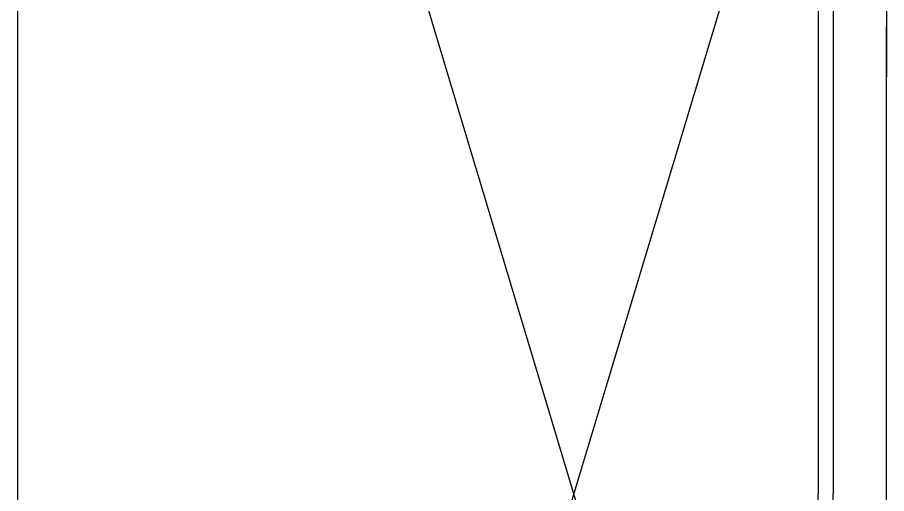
# Model space of a CAD drawing. Extents: x -163000 to 184253, y -124935 to 90032.
# Drawn here: x -132750 to -131274, y 32990 to 33798 of the extents above; entities that cross this region are included whole.
import ezdxf

# ---------------------------------------------------------------- set-up
doc = ezdxf.new("R2010")
doc.units = 0
doc.header["$LTSCALE"] = 1000
doc.header["$MEASUREMENT"] = 0
doc.linetypes.add('s4118a$0$HIDDEN', pattern=[0.375, 0.25, -0.125])
doc.layers.get('0').update_dxf_attribs({"linetype": 'CONTINUOUS'})
doc.layers.add('buila', color=14, linetype='s4118a$0$HIDDEN')
doc.layers.add('glass-p', color=1, linetype='CONTINUOUS')

# ---------------------------------------------------------------- blocks, each defined once
blk = doc.blocks.new('s2118a')
at = {"layer": 'buila', "ltscale": 5}
blk.add_line((-132749.9, 36032.126), (-132749.9, 16082.127), dxfattribs=at)
at = {"layer": 'glass-p'}
for p, q in [((-131273.9, 34382.132), (-131273.9, 33697.135)), ((-131404.332, 31657.369), (-132206.874, 34327.135)), ((-131404.332, 34321.895), (-132206.874, 31652.129)), ((-131389.9, 34262.135), (-131389.9, 32989.632)), ((-131364.9, 34262.135), (-131364.9, 32989.632)), ((-131273.9, 32989.632), (-131273.9, 33782.129)), ((-131389.9, 31717.129), (-131389.9, 32989.632)), ((-131364.9, 31717.129), (-131364.9, 32989.632)), ((-131273.9, 31597.129), (-131273.9, 32989.632))]:
    blk.add_line(p, q, dxfattribs=at)

msp = doc.modelspace()

# ---------------------------------------------------------------- block references
msp.add_blockref('s2118a', (0, 0))

doc.saveas('drawing.dxf')
